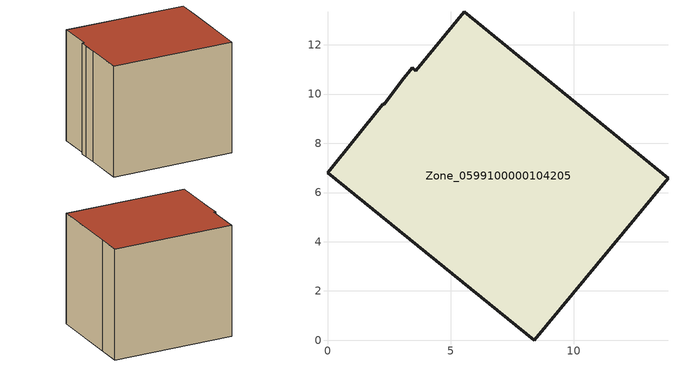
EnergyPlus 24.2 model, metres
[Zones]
Zone_0599100000104205
 floor ground (C_G): 3.02,10.54 3.44,11.06 3.59,10.94 5.55,13.34 13.84,6.58 12.51,4.95 8.4,0 0,6.81 2.25,9.6 2.31,9.58 z0
 wall outside (C_F): 3.59,10.94 3.44,11.06 3.02,10.54 2.31,9.58 2.25,9.6 0,6.81 8.4,0 12.51,4.95 13.84,6.58 5.55,13.34 3.59,10.94 z0:9.71
 roof outside (C_R): 3.44,11.06 3.02,10.54 2.31,9.58 2.25,9.6 0,6.81 8.4,0 12.51,4.95 13.84,6.58 5.55,13.34 3.59,10.94 z9.71
[BUILDING]
Pand.0599100000104205: North Axis=0; Terrain=City; Loads Convergence Tolerance Value=0.04; Temperature Convergence Tolerance Value=0.4; Solar Distribution=FullExterior; Maximum Number of Warmup Days=25; Minimum Number of Warmup Days=1
[Site:Location]
Rotterdam.The.Hague.AP_ZH_NLD Design_Conditions: Latitude=51.96; Longitude=4.45; Time Zone=1; Elevation=-4.5
[SITE:GROUNDTEMPERATURE:BUILDINGSURFACE]
18, 18, 18, 18, 18, 18, 18, 18, 18, 18, 18, 18
[MATERIAL] Thermal Absorptance=0.9; Solar Absorptance=0.7; Visible Absorptance=0.7
Name | Roughness | Thickness | Conductivity | Density | Specific Heat
G.TC.1975-1991 | MediumSmooth | 0.15 | 0.288461 | 540 | 1210
F.TC.1975-1991 | Rough | 0.3 | 0.230769 | 1920 | 840
R.TC.1975-1991 | MediumRough | 0.2 | 0.153846 | 1500 | 1000
[CONSTRUCTION]
C_G: G.TC.1975-1991
C_F: F.TC.1975-1991
C_R: R.TC.1975-1991
[ZONE]
Zone_0599100000104205: Type=1; Multiplier=1; Ceiling Height=Autocalculate; Volume=Autocalculate; Floor Area=autocalculate; Part of Total Floor Area=Yes
[ZONEINFILTRATION:DESIGNFLOWRATE]
Infil_Zone_0599100000104205: Zone or ZoneList or Space or SpaceList=Zone_0599100000104205; Schedule=AlwaysOn; Design Flow Rate Calculation Method=Flow/Area; Flow Rate per Floor Area=0.003; Constant Term Coefficient=1; Temperature Term Coefficient=0; Velocity Term Coefficient=0; Velocity Squared Term Coefficient=0
[HVACTEMPLATE:ZONE:IDEALLOADSAIRSYSTEM]
Zone_0599100000104205: Maximum Heating Supply Air Temperature=50; Minimum Cooling Supply Air Temperature=13; Maximum Heating Supply Air Humidity Ratio=0.0156; Minimum Cooling Supply Air Humidity Ratio=0.0077; Heating Limit=NoLimit; Cooling Limit=NoLimit; Dehumidification Control Type=ConstantSensibleHeatRatio; Cooling Sensible Heat Ratio=0.7; Dehumidification Setpoint=60; Humidification Control Type=None; Humidification Setpoint=30; Outdoor Air Method=None; Outdoor Air Flow Rate per Person=0.00944; Outdoor Air Flow Rate per Zone Floor Area=0; Outdoor Air Flow Rate per Zone=0; Demand Controlled Ventilation Type=None; Outdoor Air Economizer Type=NoEconomizer; Heat Recovery Type=None; Sensible Heat Recovery Effectiveness=0.7; Latent Heat Recovery Effectiveness=0.65
[ZONECONTROL:THERMOSTAT]
ThermostatControl_Zone_0599100000104205: Zone or ZoneList=Zone_0599100000104205; Control Type Schedule=DualSetpointControlType; Control 1=Thermostat_Zone_0599100000104205; Temperature Difference Between Cutout And Setpoint=0
[THERMOSTATSETPOINT:DUALSETPOINT]
Thermostat_Zone_0599100000104205: Heating Setpoint Temperature Schedule=HeatingSetpoint_Zone_0599100000104205; Cooling Setpoint Temperature Schedule=CoolingSetpoint_Zone_0599100000104205
[SCHEDULE:COMPACT]
HeatingSetpoint_Zone_0599100000104205: Through: 12/31, For: AllDays, Until: 24:00, 21
CoolingSetpoint_Zone_0599100000104205: Through: 12/31, For: AllDays, Until: 24:00, 24
DualSetpointControlType: Through: 12/31, For: AllDays, Until: 24:00, 4
AlwaysOn: Through: 12/31, For: AllDays, Until: 24:00, 1
